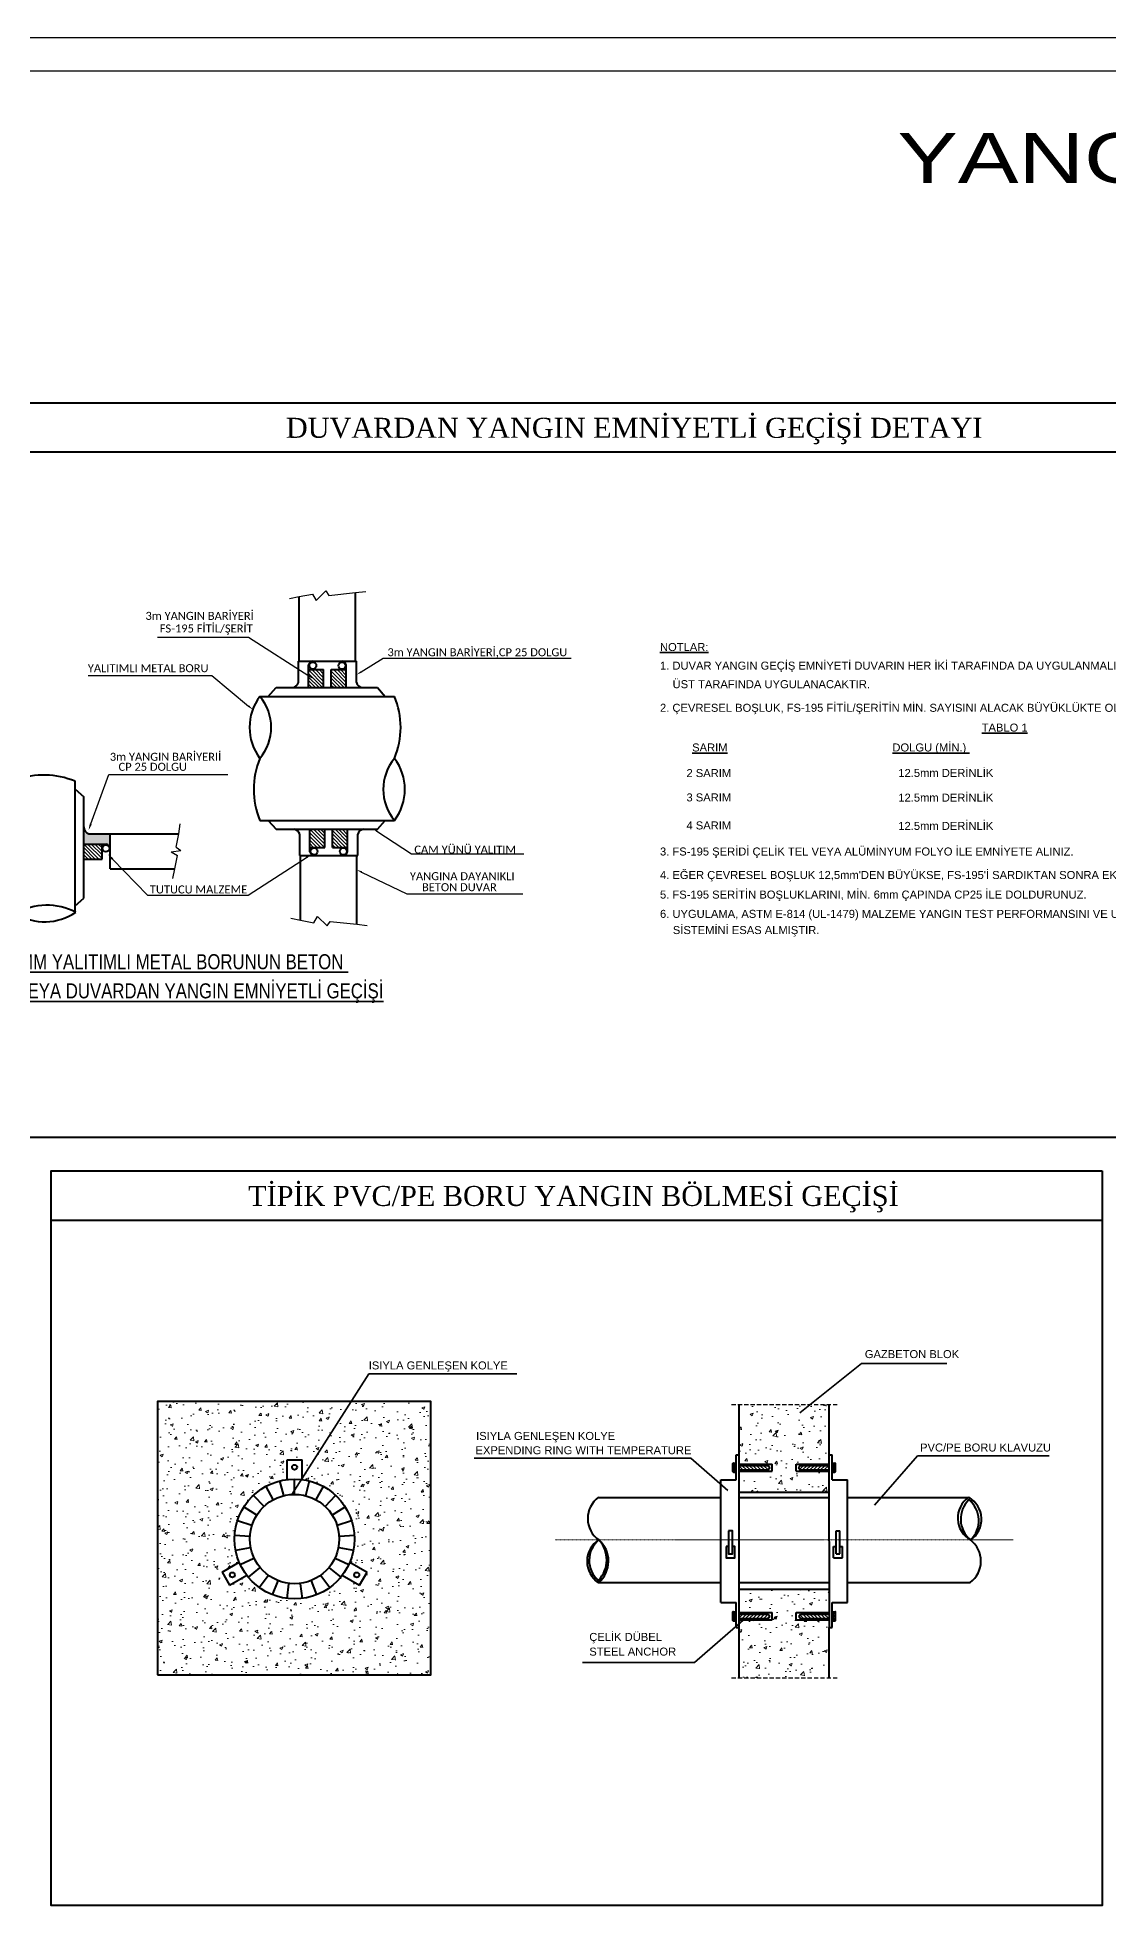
# Model space of a CAD drawing. Header units: centimetres. Extents: x 394264 to 551709, y 50011 to 59011.
# Drawn here: x 539721 to 542932, y 53359 to 59011 of the extents above; entities that cross this region are included whole.
import ezdxf
from ezdxf.enums import TextEntityAlignment as Align

# ---------------------------------------------------------------- set-up
doc = ezdxf.new("R2010")
doc.units = ezdxf.units.CM
doc.linetypes.add('CENTER', pattern=[2, 1.25, -0.25, 0.25, -0.25])
doc.linetypes.add('HIDDEN', pattern=[9.525, 6.35, -3.175])
for name, color, linetype, lineweight in [('0-KRCN-DETAY-13', 21, 'Continuous', 13), ('0-KRCN-DETAY-25', 4, 'Continuous', 25), ('0-KRCN-DETAY-40', 3, 'Continuous', 40), ('0-KRCN-DETAY-YAZI', 71, 'Continuous', 35), ('0-KRCN-IST-YAZI', 81, 'Continuous', 30), ('0-KRCN-YNG-DETAY-13', 21, 'Continuous', 25), ('0-KRCN-YNG-DETAY-25', 4, 'Continuous', 25), ('0-KRCN-YNG-DETAY-40', 3, 'Continuous', 40), ('0-KRCN-YNG-DETAY-YAZI', 71, 'Continuous', 35), ('0-KRCN-YNG-DETAY-ÇERÇEVE', 71, 'Continuous', 40), ('0-KRCN-YNG-YAZI', 71, 'Continuous', 35), ('0-KRCN-Z-ANTET', 71, 'Continuous', 30)]:
    doc.layers.add(name, color=color, linetype=linetype, lineweight=lineweight)
doc.styles.add('KATMAN YAZI STİLİ', font='calibri.ttf')
doc.styles.add('mm', font='times.ttf', dxfattribs={"height": 3.3})
doc.styles.get("Standard").update_dxf_attribs({"font": 'arial.ttf'})
doc.styles.add('TROMANT', font='arial.ttf', dxfattribs={"width": 0.8})
pattern_1 = [(50, (-17251.93, 318.507), (45.147265, -3.949874), [4.7208, -51.92885]), (355, (-17251.93, 318.507), (-8.73357, 47.34602), [3.77664, -41.54308]), (100.4514, (-17248.168, 318.177), (36.41373, 43.39612), [4.01207, -44.13273]), (46.1842, (-17251.93, 331.095), (67.17648, -10.41844), [7.0812, -77.89327]), (96.6356, (-17246.33, 330.23), (58.83146, 61.31493), [6.0181, -66.19908]), (351.1842, (-17251.93, 331.095), (58.8314, 61.31498), [5.66496, -62.31461]), (21, (-17245.635, 327.95), (37.57175, -25.342466), [4.7208, -51.92885]), (326, (-17245.635, 327.95), (15.31525, 45.64388), [3.77664, -41.54308]), (71.4514, (-17242.504, 325.836), (52.88702, 20.30138), [4.01207, -44.13273]), (37.5, (-17251.93, 318.507), (0.76539, 20.953689), [0, -41.039524, 0, -42.172517, 0, -41.700437]), (7.5, (-17251.93, 318.507), (16.558664, 24.825873), [0, -24.04463, 0, -40.095363, 0, -15.893374]), (327.5, (-17265.966, 318.507), (33.600949, -1.419695), [0, -15.736014, 0, -49.096363, 0, -65.147097]), (317.5, (-17272.26, 318.507), (36.708102, 6.301014), [0, -20.45682, 0, -32.60502, 0, -46.26388])]
pattern_2 = [(135, (7275.7096, -11812.9098), (-2.6935786, -2.6935786), [])]

# ---------------------------------------------------------------- blocks, each defined once
blk = doc.blocks.new('G$CD0B2DDC3')
at = {"layer": '0-KRCN-DETAY-13'}
h = blk.add_hatch(dxfattribs=at)
h.set_pattern_fill('AR-CONC', color=256, scale=6.294406, style=0)
h.set_pattern_definition([(50, (-17234.804, 1159.88), (45.147265, -3.949874), [4.7208, -51.92885]), (355, (-17234.804, 1159.88), (-8.73357, 47.34602), [3.77664, -41.54308]), (100.4514, (-17231.04, 1159.55), (36.41373, 43.39612), [4.01207, -44.13273]), (46.1842, (-17234.804, 1172.47), (67.17648, -10.41844), [7.0812, -77.89327]), (96.6356, (-17229.206, 1171.6), (58.83146, 61.31493), [6.0181, -66.19908]), (351.1842, (-17234.804, 1172.47), (58.8314, 61.31498), [5.66496, -62.31461]), (21, (-17228.51, 1169.32), (37.57175, -25.342466), [4.7208, -51.92885]), (326, (-17228.51, 1169.32), (15.31525, 45.64388), [3.77664, -41.54308]), (71.4514, (-17225.38, 1167.21), (52.88702, 20.30138), [4.01207, -44.13273]), (37.5, (-17234.804, 1159.879), (0.76539, 20.953689), [0, -41.039524, 0, -42.172517, 0, -41.700437]), (7.5, (-17234.804, 1159.879), (16.558664, 24.825873), [0, -24.04463, 0, -40.095363, 0, -15.893374]), (327.5, (-17248.84, 1159.879), (33.600949, -1.419695), [0, -15.736014, 0, -49.096363, 0, -65.147097]), (317.5, (-17255.135, 1159.88), (36.708102, 6.301014), [0, -20.45682, 0, -32.60502, 0, -46.26388])])
h.paths.add_polyline_path([(444, -508.9), (569.5, -408.3), (569.5, -346), (159.7, -346), (159.7, -755.8), (569.5, -755.8), (569.5, -408.3), (444, -508.9, -0.126168), (455.1, -552.1, -0.099898), (448.1, -587), (473.9, -601.9), (462.6, -621.4), (436.8, -606.5, -0.496614), (293.5, -606.5), (267.8, -621.4), (256.5, -601.9), (282.3, -587, -0.099898), (275.3, -552.1, -0.377964), (354, -462.9), (354, -433.2), (376.4, -433.2), (376.4, -462.9, -0.240335)])
h = blk.add_hatch(dxfattribs=at)
h.set_pattern_fill('AR-CONC', color=256, scale=6.294406, style=0)
h.set_pattern_definition(pattern_1)
h.paths.add_polyline_path([(1167, -350.5), (1032, -350.5), (1032, -425.8), (1032, -439.7), (1081.6, -439.7), (1081.6, -450.5), (1032, -450.5), (1032, -481.8), (1167, -481.8), (1167, -450.5), (1117.4, -450.5), (1117.4, -439.7), (1167, -439.7), (1167, -425.8)])
h = blk.add_hatch(dxfattribs=at)
h.set_pattern_fill('ANSI31', color=256, scale=30.572827, angle=90, style=0)
h.set_pattern_definition([(135, (1772.534, 2538.5933), (-2.7022816, -2.7022816), [])])
h.paths.add_polyline_path([(1075.4, -448.5), (1077.8, -445.1), (1075.4, -441.7), (1032.4, -441.7), (1032.4, -448.5)])
h = blk.add_hatch(dxfattribs=at)
h.set_pattern_fill('ANSI31', color=256, scale=30.572827, angle=90, style=0)
h.set_pattern_definition([(45, (426.4978, 2538.5933), (2.7022816, -2.7022816), [])])
h.paths.add_polyline_path([(1123.6, -448.5), (1121.2, -445.1), (1123.6, -441.7), (1166.6, -441.7), (1166.6, -448.5)])
h = blk.add_hatch(dxfattribs=at)
h.set_pattern_fill('AR-CONC', color=256, scale=6.294406, style=0)
h.set_pattern_definition(pattern_1)
h.paths.add_polyline_path([(1117.6, -662.5), (1167.1, -662.5), (1167.1, -627.5), (1031.9, -627.5), (1031.9, -662.5), (1081.6, -662.5), (1081.6, -673.3), (1031.9, -673.3), (1031.9, -685), (1031.9, -760.3), (1167, -760.3), (1167, -685), (1167.2, -685), (1167.2, -673.3), (1117.6, -673.3)])
h = blk.add_hatch(dxfattribs=at)
h.set_pattern_fill('ANSI31', color=256, scale=30.572827, angle=90, style=0)
h.set_pattern_definition([(225, (1772.534, -3651.6197), (-2.7022816, 2.7022816), [])])
h.paths.add_polyline_path([(1075.4, -664.6), (1077.8, -667.9), (1075.4, -671.3), (1032.4, -671.3), (1032.4, -664.6)])
h = blk.add_hatch(dxfattribs=at)
h.set_pattern_fill('ANSI31', color=256, scale=30.572827, angle=90, style=0)
h.set_pattern_definition([(315, (426.6696, -3651.6197), (2.7022816, 2.7022816), [])])
h.paths.add_polyline_path([(1123.8, -664.6), (1121.4, -667.9), (1123.8, -671.3), (1166.8, -671.3), (1166.8, -664.6)])
at = {"layer": '0-KRCN-DETAY-13', "linetype": 'CENTER', "ltscale": 0.2}
blk.add_line((756.1, -553.5), (1443, -553.5), dxfattribs=at)
at = {"layer": '0-KRCN-DETAY-25', "linetype": 'HIDDEN'}
for p, q in [((1020.4, -350.5), (1179.3, -350.5)), ((1020.4, -760.3), (1179.3, -760.3))]:
    blk.add_line(p, q, dxfattribs=at)
at = {"layer": '0-KRCN-DETAY-40'}
for p, q in [((1032, -425.8), (1032, -350.5)), ((1167, -425.8), (1167, -350.5)), ((354, -462.9), (354, -433.2)), ((354, -433.2), (376.4, -433.2)), ((376.4, -462.9), (376.4, -433.2)), ((1022.7, -440.9), (1022.7, -439.1)), ((1022.7, -445.1), (1022.7, -440.9)), ((1022.7, -449.3), (1022.7, -445.1)), ((1022.7, -451.1), (1022.7, -449.3)), ((1022.9, -440.9), (1022.9, -438.6)), ((1022.9, -440.9), (1026.2, -440.9)), ((1022.9, -445.1), (1022.9, -440.9)), ((1022.9, -449.3), (1022.9, -445.1)), ((1022.9, -445.1), (1026.2, -445.1)), ((1022.9, -449.3), (1026.2, -449.3)), ((1022.9, -451.6), (1022.9, -449.3)), ((1023.4, -438.4), (1026.2, -438.4)), ((1023.4, -451.8), (1026.2, -451.8)), ((1026.2, -451.8), (1026.2, -438.4)), ((1026.2, -441.7), (1027.6, -441.7)), ((1026.2, -448.5), (1027.6, -448.5)), ((1027.6, -463.6), (1027.6, -425.8)), ((1027.6, -425.8), (1032, -425.8)), ((1031.9, -685), (1032, -425.8)), ((1032.4, -439.7), (1081.6, -439.7)), ((1032.4, -441.7), (1075.4, -441.7)), ((1032.4, -448.5), (1075.4, -448.5)), ((1032.4, -450.5), (1081.6, -450.5)), ((1075.4, -441.7), (1077.8, -445.1)), ((1075.4, -448.5), (1077.8, -445.1)), ((1081.6, -450.5), (1081.6, -439.7)), ((1117.4, -450.5), (1117.4, -439.7)), ((1117.4, -439.7), (1166.6, -439.7)), ((1117.4, -450.5), (1166.6, -450.5)), ((1121.2, -445.1), (1123.6, -441.7)), ((1121.2, -445.1), (1123.6, -448.5)), ((1123.6, -441.7), (1166.6, -441.7)), ((1123.6, -448.5), (1166.6, -448.5)), ((1167.2, -685), (1167, -425.8)), ((1167, -425.8), (1171.4, -425.8)), ((1171.4, -463.6), (1171.4, -425.8)), ((1171.4, -441.7), (1172.8, -441.7)), ((1171.4, -448.5), (1172.8, -448.5)), ((1172.8, -451.8), (1172.8, -438.4)), ((1172.8, -438.4), (1175.6, -438.4)), ((1172.8, -440.9), (1176.2, -440.9)), ((1172.8, -445.1), (1176.2, -445.1)), ((1172.8, -449.3), (1176.2, -449.3)), ((1172.8, -451.8), (1175.6, -451.8)), ((1176.2, -440.9), (1176.2, -438.6)), ((1176.2, -445.1), (1176.2, -440.9)), ((1176.2, -449.3), (1176.2, -445.1)), ((1176.2, -451.6), (1176.2, -449.3)), ((1176.3, -440.9), (1176.3, -439.1)), ((1176.3, -445.1), (1176.3, -440.9)), ((1176.3, -449.3), (1176.3, -445.1)), ((1176.3, -451.1), (1176.3, -449.3)), ((321.9, -473.3), (332.7, -493)), ((342.8, -465.1), (348.4, -486.8)), ((365.2, -484.7), (365.2, -462.2)), ((382, -486.8), (387.6, -465.1)), ((397.7, -493), (408.5, -473.3)), ((1004.5, -647.1), (1004.5, -463.6)), ((1004.5, -463.6), (1027.6, -463.6)), ((1171.4, -463.6), (1194.5, -463.6)), ((1194.5, -647.1), (1194.5, -463.6)), ((289.3, -504), (308.3, -516)), ((303.6, -486.6), (319, -503)), ((411.4, -503), (426.7, -486.6)), ((422.1, -516), (441.1, -504)), ((821.1, -489.6), (1004.5, -489.6)), ((1032, -489.6), (1167, -489.6)), ((1032.4, -481.8), (1167, -481.8)), ((1194.5, -489.6), (1376.2, -489.6)), ((279.7, -524.4), (301.1, -531.3)), ((429.3, -531.3), (450.7, -524.4)), ((275.4, -546.5), (297.9, -547.9)), ((276.9, -569), (298.9, -564.8)), ((431.4, -564.8), (453.5, -569)), ((432.5, -547.9), (454.9, -546.5)), ((1173.4, -563.1), (1177.2, -563.1)), ((1173.4, -580.2), (1173.4, -563.1)), ((1177.2, -574.1), (1177.2, -539.9)), ((1177.2, -539.9), (1182.9, -539.9)), ((1182.9, -574.1), (1182.9, -539.9)), ((1182.9, -563.1), (1186.7, -563.1)), ((1186.7, -580.2), (1186.7, -563.1)), ((256.5, -601.9), (282.3, -587)), ((283.8, -590.4), (304.2, -580.9)), ((426.2, -580.9), (446.6, -590.4)), ((448.1, -587), (473.9, -601.9)), ((1173.4, -580.2), (1186.7, -580.2)), ((1177.2, -574.1), (1182.9, -574.1)), ((256.5, -601.9), (267.8, -621.4)), ((267.8, -621.4), (293.5, -606.5)), ((295.9, -609.5), (313.2, -595.1)), ((312.3, -624.9), (325.6, -606.7)), ((332.1, -635.8), (340.4, -614.8)), ((353.9, -641.4), (356.7, -619.1)), ((373.6, -619.1), (376.5, -641.4)), ((390, -614.8), (398.3, -635.8)), ((404.8, -606.7), (418, -624.9)), ((417.2, -595.1), (434.5, -609.5)), ((436.8, -606.5), (462.6, -621.4)), ((462.6, -621.4), (473.9, -601.9)), ((821.1, -617.5), (1004.5, -617.5)), ((1031.9, -617.5), (1167.1, -617.5)), ((1194.5, -617.5), (1378.6, -617.5)), ((1004.5, -647.1), (1027.5, -647.1)), ((1027.5, -685), (1027.5, -647.1)), ((1032.4, -627.5), (1167.3, -627.5)), ((1171.6, -685), (1171.6, -647.1)), ((1171.6, -647.1), (1194.5, -647.1)), ((1022.5, -663.7), (1022.5, -661.9)), ((1022.5, -667.9), (1022.5, -663.7)), ((1022.5, -672.1), (1022.5, -667.9)), ((1022.5, -673.9), (1022.5, -672.1)), ((1022.7, -663.7), (1022.7, -661.5)), ((1022.7, -663.7), (1026.1, -663.7)), ((1022.7, -667.9), (1022.7, -663.7)), ((1022.7, -672.1), (1022.7, -667.9)), ((1022.7, -667.9), (1026.1, -667.9)), ((1022.7, -672.1), (1026.1, -672.1)), ((1022.7, -674.4), (1022.7, -672.1)), ((1023.2, -661.2), (1026.1, -661.2)), ((1023.2, -674.6), (1026.1, -674.6)), ((1026.1, -674.6), (1026.1, -661.2)), ((1026.1, -664.6), (1027.5, -664.6)), ((1026.1, -671.3), (1027.5, -671.3)), ((1032.4, -662.5), (1081.6, -662.5)), ((1032.4, -664.6), (1075.4, -664.6)), ((1032.4, -671.3), (1075.4, -671.3)), ((1032.4, -673.3), (1081.6, -673.3)), ((1075.4, -664.6), (1077.8, -667.9)), ((1075.4, -671.3), (1077.8, -667.9)), ((1081.6, -673.3), (1081.6, -662.5)), ((1117.6, -673.3), (1117.6, -662.5)), ((1117.6, -662.5), (1166.8, -662.5)), ((1117.6, -673.3), (1166.8, -673.3)), ((1121.4, -667.9), (1123.8, -664.6)), ((1121.4, -667.9), (1123.8, -671.3)), ((1123.8, -664.6), (1166.8, -664.6)), ((1123.8, -671.3), (1166.8, -671.3)), ((1171.6, -664.6), (1173, -664.6)), ((1171.6, -671.3), (1173, -671.3)), ((1173, -661.2), (1175.8, -661.2)), ((1173, -674.6), (1173, -661.2)), ((1173, -663.7), (1176.3, -663.7)), ((1173, -667.9), (1176.3, -667.9)), ((1173, -672.1), (1176.3, -672.1)), ((1173, -674.6), (1175.8, -674.6)), ((1176.3, -663.7), (1176.3, -661.5)), ((1176.3, -667.9), (1176.3, -663.7)), ((1176.3, -672.1), (1176.3, -667.9)), ((1176.3, -674.4), (1176.3, -672.1)), ((1176.5, -663.7), (1176.5, -661.9)), ((1176.5, -667.9), (1176.5, -663.7)), ((1176.5, -672.1), (1176.5, -667.9)), ((1176.5, -673.9), (1176.5, -672.1)), ((1027.5, -685), (1031.9, -685)), ((1031.9, -760.3), (1031.9, -685)), ((1167, -760.3), (1167, -685)), ((1167, -685), (1171.4, -685)), ((1167.2, -685), (1171.6, -685))]:
    blk.add_line(p, q, dxfattribs=at)
for points in [[(159.7, -755.8), (569.5, -755.8), (569.5, -346), (159.7, -346)], [(1016.1, -539.9), (1016.1, -574.1), (1021.8, -574.1), (1021.8, -539.9)]]:
    blk.add_lwpolyline(points, close=True, dxfattribs=at)
for points in [[(1016.1, -563.1), (1012.3, -563.1)], [(1012.3, -563.1), (1012.3, -580.2), (1025.6, -580.2), (1025.6, -563.1), (1021.8, -563.1)]]:
    blk.add_lwpolyline(points, dxfattribs=at)
for centre, radius in [((365.2, -444.5), 3.75), ((365.2, -552.1), 89.9), ((365.2, -552.1), 67), ((271.9, -606), 3.75), ((458.5, -606), 3.75)]:
    blk.add_circle(centre, radius, dxfattribs=at)
for centre, radius, start, end in [((1023.4, -439.1), 0.696, 90, 180), ((1023.4, -451.1), 0.696, 180, 270), ((1024.1, -439.6), 1.26, 96.4014, 263.5986), ((1025.4, -443), 2.53, 123.9942, 236.0058), ((1025.4, -447.2), 2.53, 123.9942, 236.0058), ((1024.1, -450.5), 1.26, 96.4014, 263.5986), ((1174.9, -439.6), 1.26, 276.4014, 83.5986), ((1173.6, -443), 2.53, 303.9942, 56.0058), ((1173.6, -447.2), 2.53, 303.9942, 56.0058), ((1174.9, -450.5), 1.26, 276.4014, 83.5986), ((1175.6, -439.1), 0.696, 0, 90), ((1175.6, -451.1), 0.696, 270, 0), ((844.1, -521.4), 39.3, 125.8371, 234.9188), ((1397.3, -520.7), 37.6, 124.1416, 240.9916), ((1404.7, -522.2), 40.5, 133.8929, 230.7716), ((1357.6, -522.4), 37.8, 304.6206, 60.5125), ((1350.4, -524.4), 40.9, 314.4926, 50.1719), ((842, -585.6), 38.1, 122.5189, 236.7252), ((846.5, -584.1), 39.5, 129.2614, 229.5), ((789.2, -583.5), 44.1, 316.0162, 42.7451), ((793.7, -585.3), 42.3, 310.4613, 48.7828), ((1354.1, -585.3), 40.4, 307.2937, 51.9036), ((1023.2, -661.9), 0.696, 90, 180), ((1023.2, -673.9), 0.696, 180, 270), ((1024, -662.5), 1.26, 96.4014, 263.5986), ((1025.2, -665.8), 2.53, 123.9942, 236.0058), ((1025.2, -670), 2.53, 123.9942, 236.0058), ((1024, -673.4), 1.26, 96.4014, 263.5986), ((1175.1, -662.5), 1.26, 276.4014, 83.5986), ((1173.8, -665.8), 2.53, 303.9942, 56.0058), ((1173.8, -670), 2.53, 303.9942, 56.0058), ((1175.1, -673.4), 1.26, 276.4014, 83.5986), ((1175.8, -661.9), 0.696, 0, 90), ((1175.8, -673.9), 0.696, 270, 0)]:
    blk.add_arc(centre, radius, start, end, dxfattribs=at)
at = {"layer": '0-KRCN-DETAY-YAZI'}
for p, q in [((360.9, -485.3), (476.5, -304.2)), ((476.5, -304.2), (698.4, -304.2)), ((1122.9, -363), (1215.5, -288.7)), ((1215.5, -288.7), (1343.4, -288.7)), ((634.6, -431), (959.3, -431)), ((959.3, -431), (1015.1, -479.3)), ((1235, -501.4), (1299.6, -427.2)), ((1299.6, -427.2), (1496.9, -427.2)), ((964.9, -737.1), (1038, -673.8)), ((797.2, -737.1), (964.9, -737.1))]:
    blk.add_line(p, q, dxfattribs=at)
at = {"layer": '0-KRCN-YNG-DETAY-ÇERÇEVE'}
blk.add_line((0, -73.9), (1576.4, -73.9), dxfattribs=at)
blk.add_lwpolyline([(1576.4, 0), (1576.4, -1101.8), (0, -1101.8), (0, 0)], close=True, dxfattribs=at)
at = {"layer": '0-KRCN-DETAY-YAZI', "style": 'mm'}
blk.add_text(' TİPİK PVC/PE BORU YANGIN BÖLMESİ GEÇİŞİ', height=30, dxfattribs=at).set_placement((777.7, -52.7), align=Align.CENTER)
at = {"layer": '0-KRCN-DETAY-YAZI'}
for s, p in [('GAZBETON BLOK', (1220.4, -280.8)), ('ISIYLA GENLEŞEN KOLYE', (476.5, -297.8)), ('ISIYLA GENLEŞEN KOLYE', (637.5, -403.5)), ('EXPENDING RING WITH TEMPERATURE', (636.6, -425, -12.2)), ('PVC/PE BORU KLAVUZU', (1303.3, -420.9)), ('ÇELİK DÜBEL', (807.2, -704.9)), ('STEEL ANCHOR', (807.2, -726.9))]:
    blk.add_text(s, height=11.989, dxfattribs=at).set_placement(p)
blk = doc.blocks.new('*U221')
at = {"layer": '0-KRCN-YNG-DETAY-ÇERÇEVE', "xscale": 2, "yscale": 2, "zscale": 2}
blk.add_blockref('G$CD0B2DDC3', (0, 0), dxfattribs=at)
blk = doc.blocks.new('G$CC0866DBE')
at = {"layer": '0-KRCN-YNG-DETAY-13'}
h = blk.add_hatch(dxfattribs=at)
h.set_pattern_fill('ANSI31', color=256, scale=1.199778, angle=90, style=0)
h.set_pattern_definition(pattern_2)
h.paths.add_polyline_path([(2059.2, -427.2), (2059.2, -400.3), (2036.7, -400.3), (2036.7, -427.2)])
h.paths.add_polyline_path([(2025.2, -427.2), (2025.2, -400.3), (2002.5, -400.3), (2002.5, -409.4), (2002.5, -427.2)])
h.paths.add_polyline_path([(2038.4, -666.8), (2061.1, -666.8), (2061.1, -639.7), (2038.4, -639.7)])
h.paths.add_polyline_path([(2004.5, -666.8), (2026.8, -666.8), (2026.8, -639.7), (2004.5, -639.7)])
h = blk.add_hatch(dxfattribs=at)
h.set_pattern_fill('2X2BRIKS', color=256, scale=0.029994, style=0)
h.set_pattern_definition([(0, (-30212.2965, 4000.3734), (0, 6.0948726), [0.76185907, 0]), (0, (-30212.2965, 4003.421), (6.0948726, 6.0948726), [6.0948726, -6.0948726]), (90, (-30212.2965, 4000.3734), (-6.0948726, 4e-16), [0.76185907, 0]), (90, (-30203.154, 4000.3734), (-6.0948726, 6.0948726), [6.0948726, -6.0948726])])
h.paths.add_polyline_path([(1692.8, -661.8), (1692.9, -661.8), (1699.6, -661.8, -0.245182), (1704.9, -667.3), (1705.1, -667.3), (1705.1, -646.6), (1704.7, -646.6), (1673.2, -646.6, -0.313621), (1665.7, -637.6), (1665.7, -661.8)])
h.paths.add_polyline_path([(1421.5, -668, -0.266567), (1426.9, -661.8), (1433.6, -661.8), (1433.9, -661.8), (1460.8, -661.8), (1460.8, -637.6, -0.313621), (1453.3, -646.6), (1421.8, -646.6), (1421.5, -646.6)])
h = blk.add_hatch(dxfattribs=at)
h.set_pattern_fill('ANSI31', color=256, scale=1.199778, angle=90, style=0)
h.set_pattern_definition(pattern_2)
h.paths.add_polyline_path([(1460.8, -661.8), (1433.9, -661.8), (1433.9, -684.3), (1460.8, -684.3)])
h.paths.add_polyline_path([(1665.7, -661.8), (1665.7, -684.3), (1692.8, -684.3), (1692.8, -661.8)])
for p, q in [((1776.1, -351.7, -108.5), (1912.6, -351.7, -108.5)), ((1912.6, -351.7, -108.5), (2003.1, -409.8, -108.5)), ((2081.5, -403.6, -108.5), (2114.6, -382.9, -108.5)), ((2114.6, -382.9, -108.5), (2396.5, -382.9, -108.5)), ((1671.8, -409.1, -108.5), (1857.7, -409.1, -108.5)), ((1857.7, -409.1, -108.5), (1912.7, -455.1, -108.5)), ((1676, -631.7, -108.5), (1702.8, -557.5, -108.5)), ((1702.8, -557.5, -108.5), (1881.3, -557.5, -108.5)), ((2105, -642.5, -108.5), (2156.9, -676.7, -108.5)), ((2156.9, -676.7, -108.5), (2325.3, -676.7, -108.5)), ((1708.6, -684.3, -108.5), (1761, -738.6, -108.5)), ((1911.9, -738.6, -108.5), (1999.3, -681.8, -108.5)), ((2082.2, -703.9, -108.5), (2149.8, -736.6, -108.5)), ((1761, -738.6, -108.5), (1911.9, -738.6, -108.5)), ((2149.8, -736.6, -108.5), (2323.8, -736.6, -108.5))]:
    blk.add_line(p, q, dxfattribs=at)
for points in [[(2003.8, -408.7, -108.5), (2002.4, -410.9, -108.5), (2009.8, -414.1, -108.5)], [(2082.2, -404.8, -108.5), (2080.8, -402.5, -108.5), (2074.7, -407.9, -108.5)], [(1913.6, -454, -108.5), (1911.9, -456.1, -108.5), (1918.9, -460.2, -108.5)], [(1677.6, -632.3, -108.5), (1674.4, -631.2, -108.5), (1672.6, -641.1, -108.5)], [(2105.7, -641.4, -108.5), (2104.3, -643.6, -108.5), (2098.3, -638.1, -108.5)], [(1707.4, -685.4, -108.5), (1709.8, -683.1, -108.5), (1701.6, -677.1, -108.5)], [(1998.4, -680.4, -108.5), (2000.2, -683.2, -108.5), (2007.7, -676.4, -108.5)], [(2081.6, -705.1, -108.5), (2082.8, -702.7, -108.5), (2075, -700.4, -108.5)]]:
    blk.add_solid(points, dxfattribs=at)
at = {"layer": '0-KRCN-YNG-DETAY-25'}
for p, q in [((2013.9, -296.6, -108.5), (2028.4, -282.1, -108.5)), ((2028.4, -282.1, -108.5), (2033.2, -289, -108.5)), ((1974, -293.8, -108.5), (1988.4, -290.7, -108.5)), ((1988.4, -290.7, -108.5), (2008.4, -287, -108.5)), ((2008.4, -287, -108.5), (2013.9, -296.6, -108.5)), ((2033.2, -289, -108.5), (2073.2, -284.8, -108.5)), ((2073.2, -284.8, -108.5), (2088.4, -282.9, -108.5)), ((1803.9, -666.5, -108.5), (1808, -646.6, -108.5)), ((1808, -646.6, -108.5), (1810, -631.4, -108.5)), ((1796.3, -673.4, -108.5), (1810.8, -671.3, -108.5)), ((1796.3, -673.4, -108.5), (1805.9, -678.9, -108.5)), ((1803.9, -666.5, -108.5), (1810.8, -671.3, -108.5)), ((1799, -713.3, -108.5), (1802.2, -698.8, -108.5)), ((1802.2, -698.8, -108.5), (1805.9, -678.9, -108.5)), ((1975.9, -773, -108.5), (1990.4, -776.1, -108.5)), ((1990.4, -776.1, -108.5), (2010.4, -779.9, -108.5)), ((2010.4, -779.9, -108.5), (2015.8, -770.3, -108.5)), ((2015.8, -770.3, -108.5), (2030.3, -784.7, -108.5)), ((2030.3, -784.7, -108.5), (2035.1, -777.8, -108.5)), ((2035.1, -777.8, -108.5), (2075.2, -782, -108.5)), ((2075.2, -782, -108.5), (2090.3, -784, -108.5))]:
    blk.add_line(p, q, dxfattribs=at)
at = {"layer": '0-KRCN-YNG-DETAY-40'}
for p, q in [((1988.4, -387.8, -108.5), (1988.4, -290.7, -108.5)), ((2073.2, -387.8, -108.5), (2073.2, -284.8, -108.5)), ((1987.3, -419.7, -108.5), (1987.3, -387.8, -108.5)), ((1987.3, -387.8, -108.5), (2074.4, -387.8, -108.5)), ((2002.5, -427.2, -108.5), (2002.5, -393.2, -108.5)), ((2059.2, -427.2, -108.5), (2059.2, -393.2, -108.5)), ((2074.4, -419.7, -108.5), (2074.4, -387.8, -108.5)), ((2002.5, -427.2, -108.5), (2002.5, -400.3, -108.5)), ((2002.6, -400.3, -108.5), (2025.2, -400.3, -108.5)), ((2025.2, -427.2, -108.5), (2025.2, -400.3, -108.5)), ((2036.7, -400.3, -108.5), (2059.3, -400.3, -108.5)), ((2036.7, -427.2, -108.5), (2036.7, -400.3, -108.5)), ((1929.7, -440.4, -108.5), (2131.4, -440.4, -108.5)), ((1942.2, -440.4, -108.5), (1953.8, -427.2, -108.5)), ((1953.8, -427.2, -108.5), (2105.9, -427.2, -108.5)), ((2105.9, -427.2, -108.5), (2117.4, -440.4, -108.5)), ((1652.5, -764.6, -108.5), (1652.5, -567.7, -108.5)), ((1652.5, -754.6, -108.5), (1652.5, -579.5, -108.5)), ((1652.5, -579.5, -108.5), (1665.7, -591, -108.5)), ((1665.7, -743.1, -108.5), (1665.7, -591, -108.5)), ((1673.2, -646.6, -108.5), (1705.1, -646.6, -108.5)), ((1705.1, -698.8, -108.5), (1705.1, -646.6, -108.5)), ((1705.1, -646.6, -108.5), (1808, -646.6, -108.5)), ((1705.1, -668, -108.5), (1705.1, -646.6, -108.5)), ((1929.7, -626.4, -108.5), (2131.4, -626.4, -108.5)), ((1942.2, -626.4, -108.5), (1953.8, -639.7, -108.5)), ((1953.8, -639.7, -108.5), (2105.9, -639.7, -108.5)), ((1989.3, -679, -108.5), (1989.3, -647.1, -108.5)), ((2004.5, -673.6, -108.5), (2004.5, -639.7, -108.5)), ((2004.5, -666.5, -108.5), (2004.5, -639.7, -108.5)), ((2026.8, -666.8, -108.5), (2026.8, -639.7, -108.5)), ((2038.4, -666.8, -108.5), (2038.4, -639.7, -108.5)), ((2061.1, -673.6, -108.5), (2061.1, -639.7, -108.5)), ((2076.3, -679, -108.5), (2076.3, -647.1, -108.5)), ((2105.9, -639.7, -108.5), (2117.4, -626.4, -108.5)), ((1665.7, -661.8, -108.5), (1699.6, -661.8, -108.5)), ((1665.7, -661.8, -108.5), (1692.6, -661.8, -108.5)), ((1692.8, -684.3, -108.5), (1692.8, -661.8, -108.5)), ((1704.9, -667.3, -108.5), (1705.1, -667.3, -108.5)), ((2004.5, -666.8, -108.5), (2026.8, -666.8, -108.5)), ((2038.4, -666.8, -108.5), (2061.1, -666.8, -108.5)), ((1666, -684.3, -108.5), (1692.8, -684.3, -108.5)), ((1705.1, -698.8, -108.5), (1802.2, -698.8, -108.5)), ((1989.3, -679, -108.5), (2010.7, -679, -108.5)), ((1990.4, -776.1, -108.5), (1990.4, -679, -108.5)), ((1990.4, -679, -108.5), (2075.2, -679, -108.5)), ((2054.9, -679, -108.5), (2076.3, -679, -108.5)), ((2075.2, -782, -108.5), (2075.2, -679, -108.5)), ((1652.5, -754.6, -108.5), (1665.7, -743.1, -108.5))]:
    blk.add_line(p, q, dxfattribs=at)
for centre in [(2009, -394.2, -108.5), (2052.7, -394.2, -108.5), (1698.7, -668.2, -108.5), (2010.9, -672.6, -108.5), (2054.7, -672.6, -108.5)]:
    blk.add_circle(centre, 5.22, dxfattribs=at)
for centre, radius, start, end in [((2010.3, -395.9, -108.5), 8.25, 101.3608, 161.0651), ((2051.3, -395.9, -108.5), 8.25, 18.9349, 78.6392), ((1977.5, -417, -108.5), 10.2, 275.0215, 344.6715), ((2084.2, -417, -108.5), 10.2, 195.3285, 264.9785), ((1990.7, -486.9, -108.5), 76.7, 142.6533, 217.3467), ((1873.7, -486.9, -108.5), 72.8, 320.3152, 39.6848), ((2020, -486.9, -108.5), 120.7, 337.3397, 22.6603), ((2041.1, -579.9, -108.5), 120.7, 157.3397, 202.6603), ((2187.4, -579.9, -108.5), 72.8, 140.3152, 219.6848), ((2070.4, -579.9, -108.5), 76.7, 322.6533, 37.3467), ((1605.7, -678.5, -108.5), 120.2, 67.0986, 110.447), ((1675.9, -636.7, -108.5), 10.2, 174.9785, 254.6715), ((1979.4, -649.8, -108.5), 10.2, 15.3285, 84.9785), ((2086.2, -649.8, -108.5), 10.2, 95.0215, 164.6715), ((1697, -669.6, -108.5), 8.25, 11.3608, 71.0651), ((2012.3, -670.9, -108.5), 8.25, 198.9349, 258.6392), ((2053.3, -670.9, -108.5), 8.25, 281.3608, 341.0651), ((1610.3, -847.1, -108.5), 93.6, 62.5795, 119.8512), ((1607.1, -696.4, -108.5), 82, 238.0512, 304.3795)]:
    blk.add_arc(centre, radius, start, end, dxfattribs=at)
at = {"layer": '0-KRCN-YNG-DETAY-ÇERÇEVE'}
blk.add_line((0, -73.9), (4809.1, -73.9), dxfattribs=at)
blk.add_lwpolyline([(4809.1, 0), (4809.1, -1101.8), (0, -1101.8), (0, 0)], close=True, dxfattribs=at)
at = {"layer": '0-KRCN-DETAY-YAZI', "style": 'mm'}
blk.add_text('DUVARDAN YANGIN EMNİYETLİ GEÇİŞİ DETAYI', height=30, dxfattribs=at).set_placement((2490.9, -52.7), align=Align.CENTER)
at = {"layer": '0-KRCN-YNG-DETAY-YAZI', "style": 'KATMAN YAZI STİLİ'}
for s, p in [('3m YANGIN BARİYERİ', (1839.2, -318.1, -108.5)), ('3m YANGIN BARİYERİ,CP 25 DOLGU', (2255.7, -373.8, -108.5)), ('3m YANGIN BARİYERIİ', (1788.1, -529.4, -108.5)), ('CAM YÜNÜ YALITIM', (2237.5, -668.7, -108.5)), ('YANGINA DAYANIKLI', (2233, -710, -108.5)), ('TUTUCU MALZEME', (1837.6, -729.9, -108.5))]:
    blk.add_text(s, height=11.998, dxfattribs=at).set_placement(p, align=Align.MIDDLE)
for s, p in [('FS-195 FİTİL/ŞERİT', (1779.3, -344.6, -108.5)), ('YALITIMLI METAL BORU', (1671.5, -404.1, -108.5)), ('CP 25 DOLGU', (1717.6, -552, -108.5)), (' BETON DUVAR', (2168.4, -732.5, -108.5))]:
    blk.add_text(s, height=11.998, dxfattribs=at).set_placement(p)
at = {"layer": '0-KRCN-YNG-YAZI'}
for s, height, p in [('%%UNOTLAR:', 12, (2529.6, -372.4, -108.5)), ('1. DUVAR YANGIN GEÇİŞ EMNİYETİ DUVARIN HER İKİ TARAFINDA DA UYGULANMALIDIR. DÖŞEME YANGIN GEÇİŞ EMNİYETİ DÖŞEMENİN', 11.9968, (2529.6, -400.3, -108.5)), ('ÜST TARAFINDA UYGULANACAKTIR.', 11.997, (2548.5, -428.1, -108.5)), ('2. ÇEVRESEL BOŞLUK, FS-195 FİTİL/ŞERİTİN MİN. SAYISINI ALACAK BÜYÜKLÜKTE OLMALIDIR. (AŞAĞIDAKİ TABLOYA BKZ.)', 11.9968, (2529.6, -463.5, -108.5)), ('%%UDOLGU (MİN.) ', 11.997, (2878.1, -523, -108.5)), ('%%UTABLO 1', 12, (3012, -493.2, -108.5)), ('%%USARIM', 12, (2577.8, -523, -108.5)), ('2 SARIM', 12, (2569.3, -561.4, -108.5)), ('12.5mm DERİNLİK', 11.997, (2887, -561.2, -108.5)), ('3 SARIM', 12, (2569.3, -597.9, -108.5)), ('12.5mm DERİNLİK', 11.997, (2887, -598.2, -108.5)), ('4 SARIM', 12, (2569.3, -639.9, -108.5)), ('12.5mm DERİNLİK', 11.997, (2887, -640.6, -108.5)), ('3. FS-195 ŞERİDİ ÇELİK TEL VEYA ALÜMİNYUM FOLYO İLE EMNİYETE ALINIZ.', 11.997, (2529.6, -679, -108.5)), ("4. EĞER ÇEVRESEL BOŞLUK 12,5mm'DEN BÜYÜKSE, FS-195'İ SARDIKTAN SONRA EK SARIMLAR YAPINIZ.", 11.997, (2529.6, -714.2, -108.5)), ('5. FS-195 SERİTİN BOŞLUKLARINI, MİN. 6mm ÇAPINDA CP25 İLE DOLDURUNUZ.', 11.997, (2529.6, -743.6, -108.5)), ('6. UYGULAMA, ASTM E-814 (UL-1479) MALZEME YANGIN TEST PERFORMANSINI VE UL SİSTEM NO.147 YANGIN EMNİYETLİ GEÇİŞ', 11.9968, (2529.6, -772.5, -108.5)), ('SİSTEMİNİ ESAS ALMIŞTIR.', 11.997, (2548.9, -796.8, -108.5))]:
    blk.add_text(s, height=height, dxfattribs=at).set_placement(p)
at = {"layer": '0-KRCN-YNG-YAZI', "style": 'TROMANT', "width": 0.8}
for s, p in [('%%UMAKS.100MM YALITIMLI METAL BORUNUN BETON ', (1448.5, -849.5, -108.5)), ('%%UDÖŞEME VEYA DUVARDAN YANGIN EMNİYETLİ GEÇİŞİ', (1448.5, -893.2, -108.5))]:
    blk.add_text(s, height=22.496, dxfattribs=at).set_placement(p)
blk = doc.blocks.new('*U224')
at = {"layer": '0-KRCN-YNG-DETAY-ÇERÇEVE', "xscale": 2, "yscale": 2, "zscale": 2}
blk.add_blockref('G$CC0866DBE', (0, 0), dxfattribs=at)

msp = doc.modelspace()

# ---------------------------------------------------------------- linework, layer by layer
at = {"layer": '0-KRCN-Z-ANTET'}
for points in [[(394264.1, 50011.3), (551709.3, 50011.3), (551709.3, 59011.3), (394264.1, 59011.3)], [(536428.4, 50111.3), (549519.3, 50111.3), (549519.3, 58911.3), (536428.4, 58911.3)]]:
    msp.add_lwpolyline(points, close=True, dxfattribs=at)

# ---------------------------------------------------------------- block references
at = {"layer": '0-KRCN-YNG-DETAY-ÇERÇEVE'}
for name, p in [('*U224', (536528.4, 57916.7)), ('*U221', (539761.1, 55613.1))]:
    msp.add_blockref(name, p, dxfattribs=at)

# ---------------------------------------------------------------- texts
at = {"layer": '0-KRCN-IST-YAZI', "style": 'TROMANT', "width": 1.3}
msp.add_text('YANGIN DETAY', height=150, dxfattribs=at).set_placement((542299.5, 58575.9))

doc.saveas('drawing.dxf')
